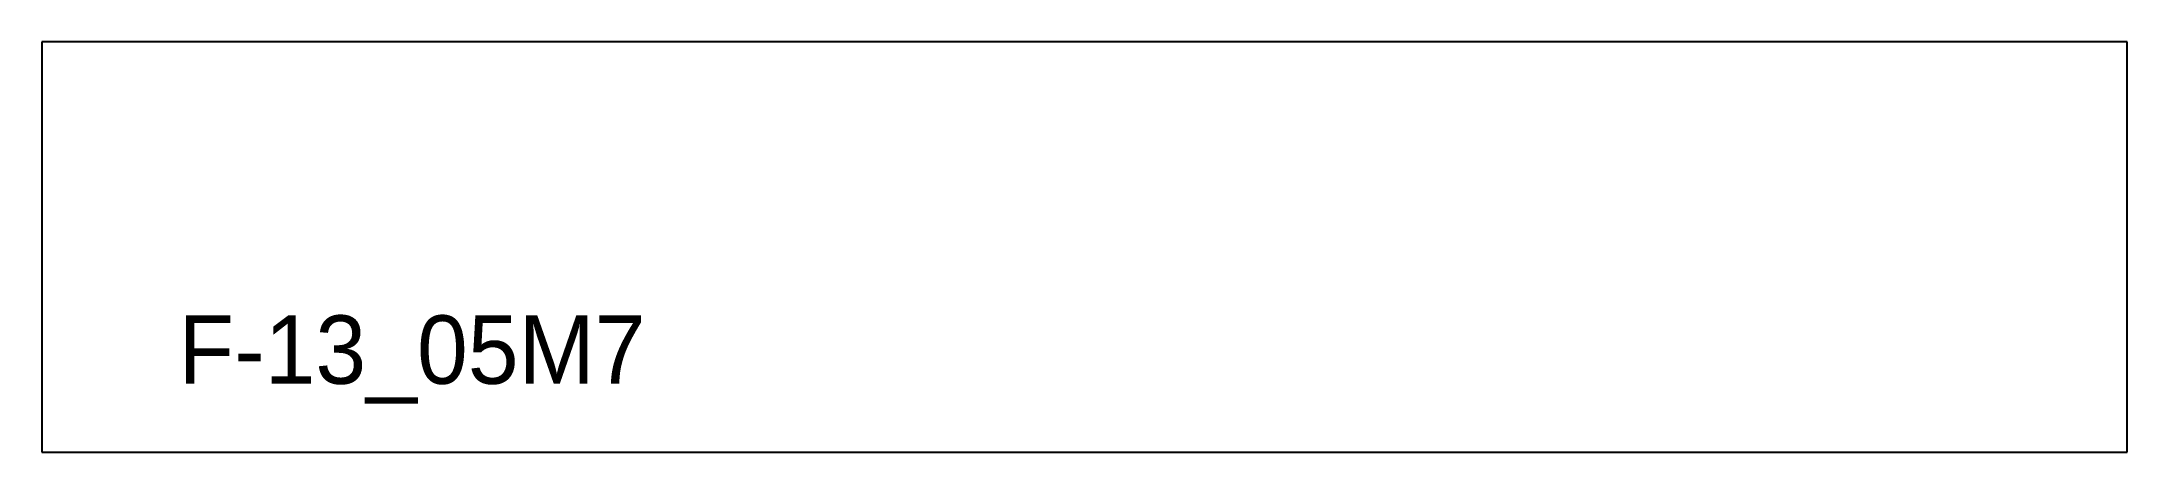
# Model space of a CAD drawing. Extents: x 0 to 30.5, y 0 to 6.
import ezdxf

# ---------------------------------------------------------------- set-up
doc = ezdxf.new("R2010")
doc.units = 0
doc.header["$MEASUREMENT"] = 0
doc.layers.add('BURN', color=1, linetype='CONTINUOUS')
doc.layers.add('SCRIBE', color=1, linetype='CONTINUOUS')

msp = doc.modelspace()

# ---------------------------------------------------------------- linework, layer by layer
at = {"layer": 'BURN'}
for p, q in [((30.528292, 5.999999), (0, 5.999999)), ((0, 5.999999), (0, 0)), ((30.528292, 0), (30.528292, 5.999999)), ((0, 0), (30.528292, 0))]:
    msp.add_line(p, q, dxfattribs=at)

# ---------------------------------------------------------------- texts
at = {"layer": 'SCRIBE'}
msp.add_text('F-13_05M7', height=1, dxfattribs=at).set_placement((2, 1))

doc.saveas('drawing.dxf')
